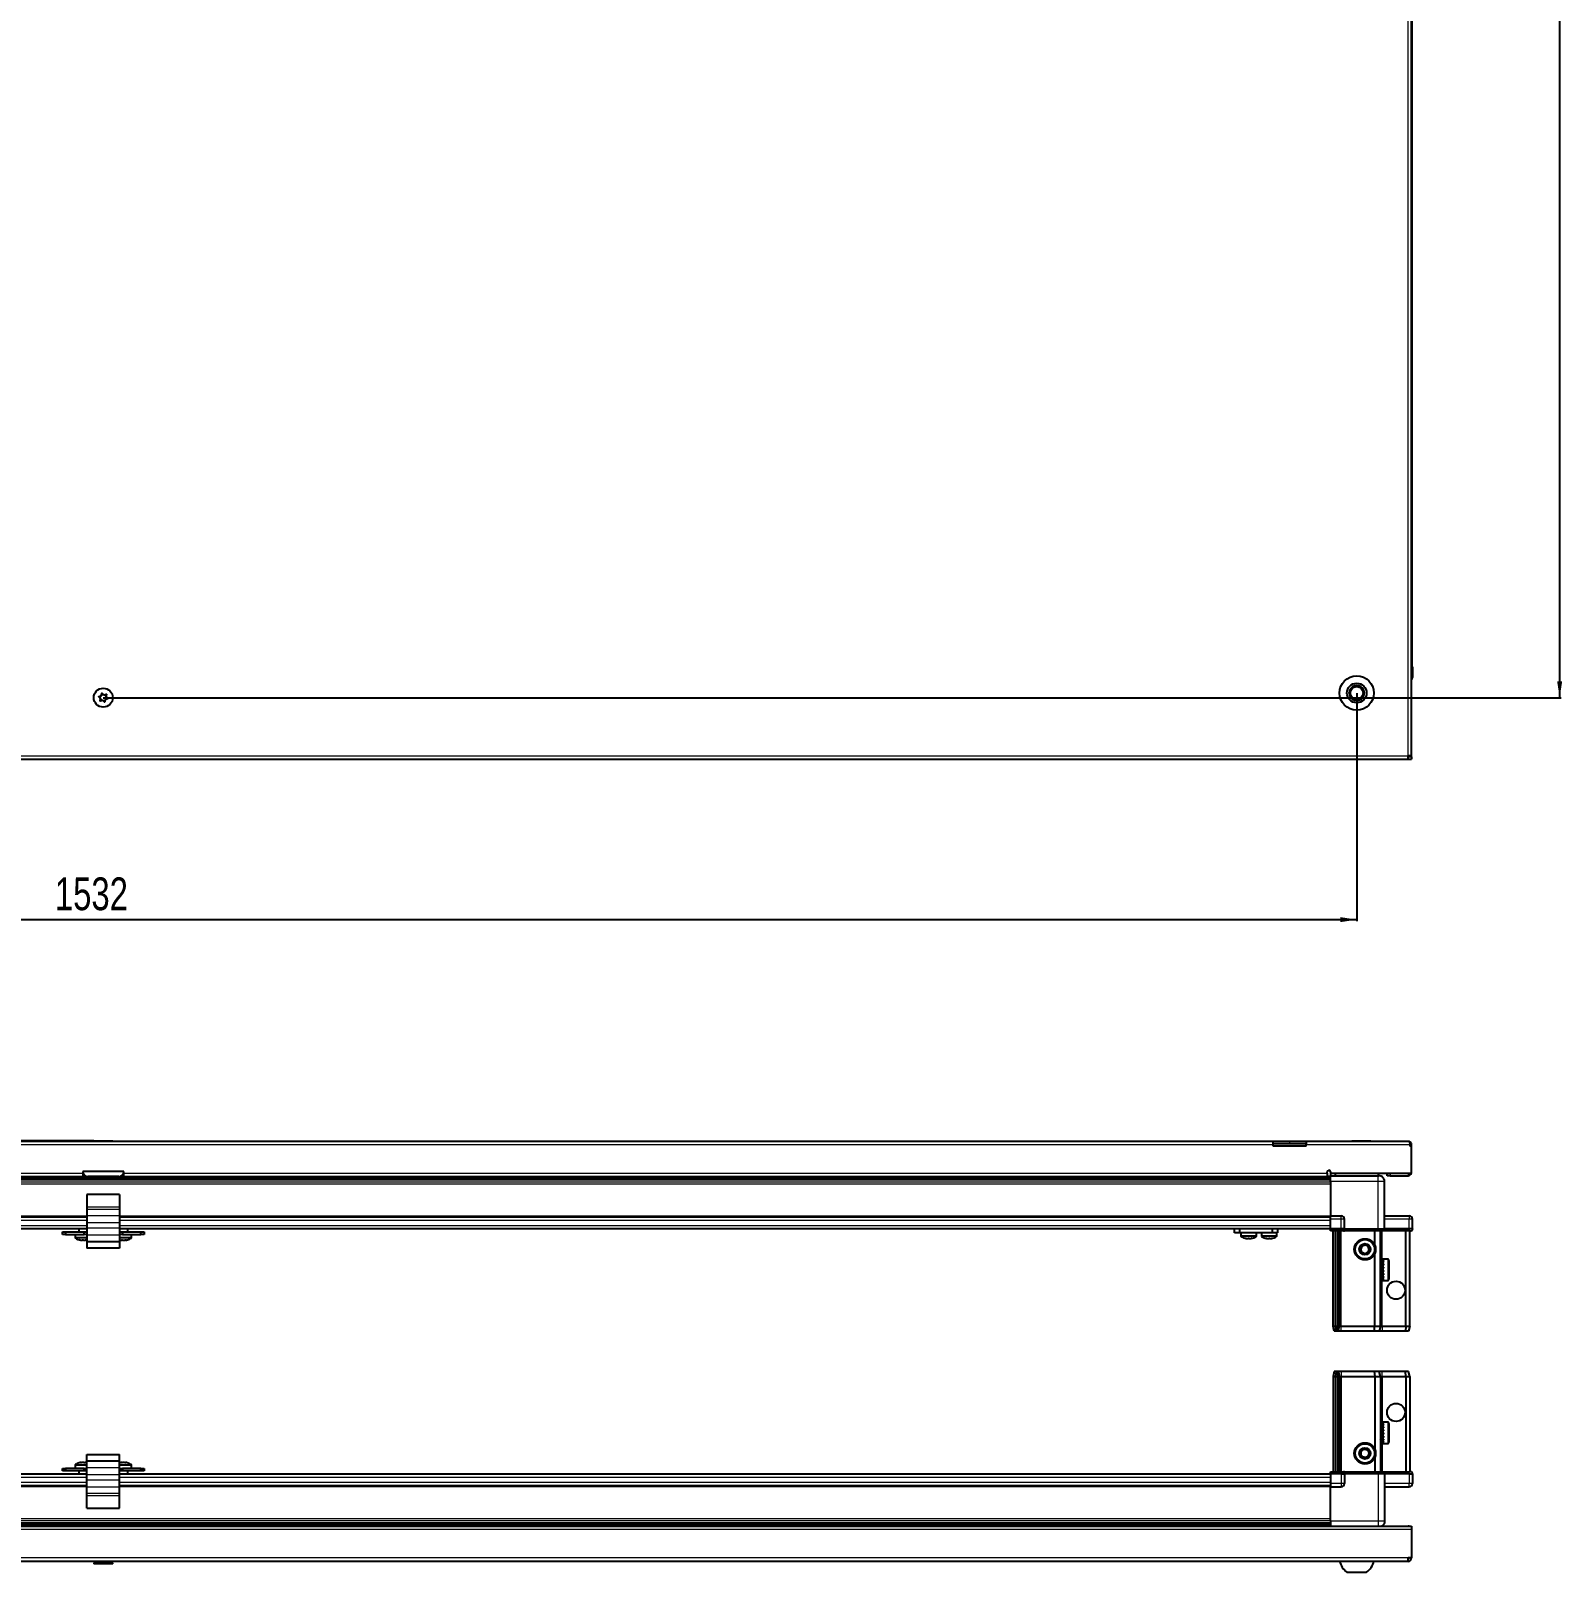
# Model space of a CAD drawing. Header units: millimetres. Extents: x 1132 to 5316, y 351 to 2297.
# Drawn here: x 2068 to 3004, y 351 to 1293 of the extents above; entities that cross this region are included whole.
import ezdxf

# ---------------------------------------------------------------- set-up
doc = ezdxf.new("R2010")
doc.units = ezdxf.units.MM
doc.layers.add('FORMAT', color=7, linetype='Continuous')
doc.styles.add('SLDTEXTSTYLE0', font='TXT', dxfattribs={"width": 0.75})
doc.dimstyles.new('SLDDIMSTYLE0', dxfattribs={"dimtxt": 20, "dimasz": 10, "dimexe": 0, "dimexo": 0.0625, "dimgap": 5, "dimtad": 2, "dimdec": 1, "dimrnd": 1e-09, "dimzin": 12, "dimdsep": 46, "dimtxsty": 'SLDTEXTSTYLE0', "dimsah": 1, "dimcen": 0.09, "dimadec": 0, "dimazin": 3, "dimtfac": 1, "dimtofl": 0, "dimtmove": 0, "dimatfit": 3, "dimfxl": 0, "dimfrac": 2, "dimtolj": 1, "dimtzin": 12, "dimarcsym": 0})

# ---------------------------------------------------------------- blocks, each defined once
blk = doc.blocks.new('_D_2')
at = {"layer": 'FORMAT'}
for p, q in [((1346.49, 888.09), (1346.49, 748.6)), ((2878.49, 888.09), (2878.49, 748.6)), ((1346.49, 749.6), (2878.49, 749.6))]:
    blk.add_line(p, q, dxfattribs=at)
for points in [[(1346.49, 749.6), (1356.49, 748.07), (1356.49, 751.14)], [(2878.49, 749.6), (2868.49, 751.14), (2868.49, 748.07)]]:
    blk.add_solid(points, dxfattribs=at)
at = {"layer": 'FORMAT', "insert": (2082.93, 775.39), "char_height": 20, "attachment_point": 1, "style": 'SLDTEXTSTYLE0'}
blk.add_mtext('1532', dxfattribs=at)
blk = doc.blocks.new('_D_4')
at = {"layer": 'FORMAT'}
for p, q in [((2112.5, 2009.1), (3003.49, 2009.1)), ((3002.49, 2009.1), (3002.49, 885.25)), ((2112.5, 885.25), (3003.49, 885.25))]:
    blk.add_line(p, q, dxfattribs=at)
for points in [[(3002.49, 2009.1), (3000.95, 1999.1), (3004.03, 1999.1)], [(3002.49, 885.25), (3004.03, 895.25), (3000.95, 895.25)]]:
    blk.add_solid(points, dxfattribs=at)
at = {"layer": 'FORMAT', "insert": (2976.71, 1406.54), "char_height": 20, "attachment_point": 1, "rotation": 90, "style": 'SLDTEXTSTYLE0'}
blk.add_mtext('1123,9', dxfattribs=at)
blk = doc.blocks.new('_D_11')
at = {"layer": 'FORMAT'}
for p, q in [((2106.69, 614.44), (1245.49, 614.44)), ((1246.49, 614.44), (1246.49, 357.44)), ((1315.08, 357.44), (1245.49, 357.44))]:
    blk.add_line(p, q, dxfattribs=at)
for points in [[(1246.49, 614.44), (1244.95, 604.44), (1248.03, 604.44)], [(1246.49, 357.44), (1248.03, 367.44), (1244.95, 367.44)]]:
    blk.add_solid(points, dxfattribs=at)
at = {"layer": 'FORMAT', "insert": (1220.71, 463.77), "char_height": 20, "attachment_point": 1, "rotation": 90, "style": 'SLDTEXTSTYLE0'}
blk.add_mtext('257', dxfattribs=at)

msp = doc.modelspace()

# ---------------------------------------------------------------- linework, layer by layer
at = {"color": 8, "linetype": 'Continuous', "lineweight": 18}
for p, q in [((2909.89, 849.7), (2909.89, 2044.5)), ((2911.99, 897.6), (2912.49, 897.6)), ((1315.09, 849.7), (2909.89, 849.7)), ((2837.49, 614.14), (2837.49, 612.64)), ((2827.49, 612.04), (1397.49, 612.04)), ((2910.99, 612.04), (2847.49, 612.04)), ((1364.49, 594.74), (2099.99, 594.74)), ((2124.99, 594.74), (2860.49, 594.74)), ((2898.99, 594.64), (2898.99, 593.14)), ((2909.89, 594.64), (2909.89, 593.14)), ((2862.49, 591.9), (1362.49, 591.9)), ((1362.49, 589.45), (2862.49, 589.45)), ((2862.49, 588.04), (1362.49, 588.04)), ((2099.99, 593.14), (2101.33, 593.14)), ((2123.65, 593.14), (2124.99, 593.14)), ((2860.49, 593.14), (2862.49, 593.14)), ((2891.49, 589.64), (2862.49, 589.64)), ((2891.49, 560.64), (2891.49, 589.64)), ((1362.49, 568.64), (2102.49, 568.64)), ((1362.49, 565.99), (2102.49, 565.99)), ((2122.49, 573.86), (2102.49, 573.86)), ((2122.49, 572.42), (2102.49, 572.42)), ((2122.49, 568.65), (2102.49, 568.65)), ((2122.49, 568.64), (2862.49, 568.64)), ((2122.49, 565.99), (2862.49, 565.99)), ((2868.99, 566.64), (2862.49, 566.64)), ((2868.99, 566.64), (2868.99, 568.64)), ((2868.99, 560.64), (2868.99, 566.64)), ((2870.99, 566.64), (2868.99, 566.64)), ((2910.49, 566.64), (2895.49, 566.64)), ((2910.49, 568.64), (2910.49, 566.64)), ((2910.49, 560.64), (2910.49, 566.64)), ((2912.49, 566.64), (2910.49, 566.64)), ((1362.49, 562.79), (2102.49, 562.79)), ((2122.49, 564.32), (2102.49, 564.32)), ((2122.49, 561.1), (2102.49, 561.1)), ((2122.49, 556.77), (2102.49, 556.77)), ((2122.49, 562.79), (2862.49, 562.79)), ((2809.9, 556.38), (2807.69, 556.38)), ((2810, 556.01), (2807.88, 556.01)), ((2817.19, 556.38), (2809.9, 556.38)), ((2816.99, 556.01), (2810, 556.01)), ((2817.04, 556.01), (2816.99, 556.01)), ((2817.24, 556.38), (2817.19, 556.38)), ((2827.69, 556.38), (2820.19, 556.38)), ((2827.58, 556.01), (2820.38, 556.01)), ((2829.49, 556.01), (2827.58, 556.01)), ((2829.69, 556.38), (2827.69, 556.38)), ((2862.49, 560.64), (2862.49, 560.3)), ((2868.99, 560.64), (2868.99, 560.3)), ((2868.99, 501.14), (2868.99, 559.44)), ((2871.19, 560.64), (2871.19, 559.44)), ((2891.49, 560.64), (2891.49, 559.44)), ((2893.99, 539.64), (2893.99, 559.44)), ((2895.69, 560.64), (2895.69, 559.44)), ((2910.49, 560.64), (2910.49, 559.44)), ((2102.49, 555.38), (2095.24, 555.38)), ((2102.49, 555.01), (2095.43, 555.01)), ((2129.74, 555.38), (2122.49, 555.38)), ((2129.54, 555.01), (2122.49, 555.01)), ((2897.39, 542.14), (2897.39, 540.44)), ((2897.39, 540.44), (2897.39, 529.14)), ((2893.99, 501.14), (2893.99, 531.64)), ((2868.99, 498.14), (2868.99, 501.14)), ((2893.99, 501.14), (2893.99, 498.14)), ((2868.99, 473.44), (2868.99, 470.44)), ((2893.99, 470.44), (2893.99, 473.44)), ((2868.99, 470.44), (2868.99, 412.14)), ((2893.99, 470.44), (2893.99, 439.94)), ((2897.39, 442.44), (2897.39, 429.44)), ((2893.99, 431.94), (2893.99, 412.14)), ((2095.24, 416.19), (2099.99, 416.19)), ((2095.43, 416.56), (2099.99, 416.56)), ((2099.99, 416.56), (2102.49, 416.56)), ((2099.99, 416.19), (2102.49, 416.19)), ((2102.49, 414.8), (2122.49, 414.8)), ((2122.49, 416.56), (2124.99, 416.56)), ((2122.49, 416.19), (2124.99, 416.19)), ((2124.99, 416.56), (2129.54, 416.56)), ((2124.99, 416.19), (2129.74, 416.19)), ((2102.49, 408.79), (1362.49, 408.79)), ((2102.49, 405.59), (1362.49, 405.59)), ((2102.49, 410.48), (2122.49, 410.48)), ((2102.49, 407.25), (2122.49, 407.25)), ((2862.49, 408.79), (2122.49, 408.79)), ((2862.49, 405.59), (2122.49, 405.59)), ((2868.99, 410.94), (2868.99, 411.27)), ((2868.99, 410.94), (2868.99, 404.94)), ((2871.19, 412.14), (2871.19, 410.94)), ((2891.49, 410.94), (2891.49, 412.14)), ((2891.49, 410.94), (2891.49, 381.94)), ((2895.69, 412.14), (2895.69, 410.94)), ((2910.49, 410.94), (2910.49, 412.14)), ((2910.49, 410.94), (2910.49, 404.94)), ((2102.49, 402.94), (1362.49, 402.94)), ((2102.49, 402.93), (2122.49, 402.93)), ((2102.49, 399.16), (2122.49, 399.16)), ((2102.49, 397.71), (2122.49, 397.71)), ((2862.49, 402.94), (2122.49, 402.94)), ((2868.99, 404.94), (2862.49, 404.94)), ((2870.99, 404.94), (2868.99, 404.94)), ((2868.99, 404.94), (2868.99, 402.94)), ((2910.49, 404.94), (2895.49, 404.94)), ((2912.49, 404.94), (2910.49, 404.94)), ((2910.49, 402.94), (2910.49, 404.94)), ((2911.99, 376.84), (1312.99, 376.84)), ((1362.49, 383.54), (2862.49, 383.54)), ((2862.49, 382.12), (1362.49, 382.12)), ((1362.49, 379.67), (2862.49, 379.67)), ((2891.49, 381.94), (2862.49, 381.94)), ((2909.89, 378.94), (2909.89, 379.04)), ((2909.89, 359.54), (1315.09, 359.54))]:
    msp.add_line(p, q, dxfattribs=at)
at = {"color": 7, "linetype": 'Continuous', "lineweight": 25}
for p, q in [((2911.99, 849.7), (2911.99, 2044.5)), ((2912.34, 904.1), (2912.34, 1990.1)), ((2911.99, 904.1), (2912.49, 904.1)), ((2912.49, 904.1), (2912.49, 904.1)), ((2912.49, 897.6), (2912.49, 904.1)), ((2912.49, 904.1), (2912.49, 897.6)), ((2911.99, 849.7), (2909.89, 849.7)), ((2909.89, 847.6), (2909.89, 849.7)), ((2911.99, 849.1), (2909.89, 849.1)), ((2911.99, 849.1), (2911.99, 849.7)), ((2911.99, 849.1), (2911.99, 847.6)), ((1315.09, 847.6), (2909.89, 847.6)), ((2909.89, 847.6), (2911.99, 847.6)), ((1397.49, 614.14), (2827.49, 614.14)), ((2106.7, 614.44), (2106.7, 614.14)), ((2106.7, 614.44), (2118.27, 614.44)), ((2118.27, 614.14), (2118.27, 614.44)), ((2827.49, 612.04), (2827.49, 614.14)), ((2827.49, 614.14), (2837.49, 614.14)), ((2837.49, 612.64), (2827.49, 612.64)), ((2837.49, 614.14), (2847.49, 614.14)), ((2847.49, 612.64), (2837.49, 612.64)), ((2847.49, 614.14), (2847.49, 612.04)), ((2847.49, 614.14), (2910.39, 614.14)), ((2875.55, 614.44), (2875.55, 614.14)), ((2875.55, 614.44), (2886.03, 614.44)), ((2886.03, 614.44), (2887.12, 614.44)), ((2887.12, 614.14), (2887.12, 614.44)), ((2827.49, 611.14), (2827.49, 612.04)), ((2847.49, 611.14), (2827.49, 611.14)), ((2847.49, 611.14), (2847.49, 612.04)), ((2910.99, 612.04), (2910.99, 611.14)), ((2910.99, 612.04), (2911.99, 612.04)), ((2911.99, 611.14), (2910.99, 611.14)), ((2911.99, 611.14), (2911.99, 612.04)), ((2911.99, 594.64), (2911.99, 611.14)), ((2124.99, 595.64), (2099.99, 595.64)), ((2099.99, 595.64), (2099.99, 594.74)), ((2099.99, 594.74), (2099.99, 592.64)), ((2124.99, 594.74), (2124.99, 595.64)), ((2124.99, 592.64), (2124.99, 594.74)), ((2860.49, 594.74), (2860.49, 595.49)), ((2860.49, 594.74), (2860.49, 592.64)), ((2862.49, 595.49), (2862.49, 594.64)), ((2862.49, 594.64), (2911.99, 594.64)), ((2862.49, 594.64), (2862.49, 593.14)), ((2865.24, 594.64), (2865.24, 593.14)), ((2891.74, 593.14), (2891.74, 594.64)), ((2896.99, 593.14), (2896.99, 594.64)), ((2862.49, 590.7), (1362.49, 590.7)), ((2862.49, 590.66), (1362.49, 590.66)), ((1364.49, 592.64), (2099.99, 592.64)), ((1388.61, 592.49), (2836.37, 592.49)), ((2121.99, 592.64), (2102.99, 592.64)), ((2124.99, 592.64), (2860.49, 592.64)), ((2830.99, 592.64), (2830.99, 592.49)), ((2831.1, 592.64), (2831.1, 592.49)), ((2831.28, 592.64), (2831.28, 592.49)), ((2831.79, 592.64), (2831.79, 592.49)), ((2832.18, 592.64), (2832.18, 592.49)), ((2833.04, 592.64), (2833.04, 592.49)), ((2833.6, 592.64), (2833.6, 592.49)), ((2834.72, 592.64), (2834.72, 592.49)), ((2835.4, 592.64), (2835.4, 592.49)), ((2836.28, 592.49), (2836.67, 592.49)), ((2836.67, 592.64), (2836.67, 592.49)), ((2836.67, 592.49), (2837.41, 592.49)), ((2836.67, 592.49), (2836.67, 592.49)), ((2836.93, 592.64), (2836.93, 592.49)), ((2837.41, 592.64), (2837.41, 592.49)), ((2837.41, 592.49), (2838.7, 592.49)), ((2838.61, 592.49), (2862.49, 592.49)), ((2838.7, 592.64), (2838.7, 592.49)), ((2838.79, 592.64), (2838.79, 592.49)), ((2839.42, 592.64), (2839.42, 592.49)), ((2840.62, 592.64), (2840.62, 592.49)), ((2841.24, 592.64), (2841.24, 592.49)), ((2842.22, 592.64), (2842.22, 592.49)), ((2842.7, 592.64), (2842.7, 592.49)), ((2843.37, 592.64), (2843.37, 592.49)), ((2843.64, 592.64), (2843.64, 592.49)), ((2843.94, 592.64), (2843.94, 592.49)), ((2843.99, 592.49), (2843.99, 592.64)), ((2843.99, 592.64), (2843.99, 592.49)), ((2862.49, 593.14), (2891.49, 593.14)), ((2862.49, 589.64), (2862.49, 568.64)), ((2895.49, 560.64), (2895.49, 589.64)), ((2898.99, 593.14), (2896.99, 593.14)), ((2898.99, 593.14), (2909.89, 593.14)), ((2122.49, 581.59), (2102.49, 581.59)), ((2102.49, 581.59), (2102.49, 573.86)), ((2122.49, 581.59), (2122.49, 573.86)), ((1362.49, 567.99), (2102.49, 567.99)), ((2102.49, 573.86), (2102.49, 572.42)), ((2102.49, 572.42), (2102.49, 568.65)), ((2102.49, 568.65), (2102.49, 564.32)), ((2122.49, 573.86), (2122.49, 572.42)), ((2122.49, 572.42), (2122.49, 568.65)), ((2122.49, 568.65), (2122.49, 564.32)), ((2122.49, 567.99), (2862.49, 567.99)), ((2862.49, 568.64), (2868.99, 568.64)), ((2862.49, 566.64), (2862.49, 568.64)), ((2862.49, 560.64), (2862.49, 566.64)), ((2870.99, 560.64), (2870.99, 566.64)), ((2895.49, 568.64), (2910.49, 568.64)), ((2912.49, 560.64), (2912.49, 566.64)), ((1362.49, 560.79), (2102.49, 560.79)), ((2087.49, 557.29), (2087.49, 558.79)), ((2087.49, 558.79), (2089.49, 558.79)), ((2089.49, 557.29), (2087.49, 557.29)), ((2089.49, 558.79), (2089.49, 557.29)), ((2089.49, 558.79), (2100.74, 558.79)), ((2089.49, 557.29), (2100.74, 557.29)), ((2095.24, 557.29), (2095.24, 555.38)), ((2097.49, 560.79), (2097.49, 558.79)), ((2100.74, 557.29), (2100.74, 558.79)), ((2100.74, 558.79), (2102.49, 558.79)), ((2102.49, 557.29), (2100.74, 557.29)), ((2102.49, 564.32), (2102.49, 561.1)), ((2102.49, 561.1), (2102.49, 556.77)), ((2102.49, 556.77), (2102.49, 552.79)), ((2122.49, 564.32), (2122.49, 561.1)), ((2122.49, 561.1), (2122.49, 556.77)), ((2122.49, 560.79), (2862.49, 560.79)), ((2122.49, 558.79), (2124.24, 558.79)), ((2124.24, 557.29), (2122.49, 557.29)), ((2122.49, 556.77), (2122.49, 552.79)), ((2124.24, 558.79), (2124.24, 557.29)), ((2124.24, 558.79), (2135.49, 558.79)), ((2124.24, 557.29), (2135.49, 557.29)), ((2127.49, 558.79), (2127.49, 560.79)), ((2129.74, 555.38), (2129.74, 557.29)), ((2135.49, 557.29), (2135.49, 558.79)), ((2135.49, 558.79), (2137.49, 558.79)), ((2137.49, 557.29), (2135.49, 557.29)), ((2137.49, 558.79), (2137.49, 557.29)), ((2803.84, 558.29), (2803.84, 560.79)), ((2806.84, 558.29), (2803.84, 558.29)), ((2806.84, 560.79), (2806.84, 558.29)), ((2827.04, 558.29), (2806.84, 558.29)), ((2807.69, 558.29), (2807.69, 556.38)), ((2817.19, 556.38), (2817.19, 558.29)), ((2817.24, 556.38), (2817.24, 558.29)), ((2820.19, 558.29), (2820.19, 556.38)), ((2827.04, 558.29), (2827.04, 560.79)), ((2830.04, 558.29), (2827.04, 558.29)), ((2829.69, 556.38), (2829.69, 558.29)), ((2830.04, 560.79), (2830.04, 558.29)), ((2862.49, 560.64), (2868.99, 560.64)), ((2862.49, 560.64), (2862.49, 560.3)), ((2862.49, 560.64), (2862.49, 560.64)), ((2868.99, 560.64), (2862.49, 560.64)), ((2862.49, 559.44), (2862.49, 560.3)), ((2862.49, 560.3), (2862.49, 560.3)), ((2862.49, 560.3), (2868.99, 560.3)), ((2870.31, 559.44), (2862.49, 559.44)), ((2863.99, 501.14), (2863.99, 559.44)), ((2865.49, 501.14), (2865.49, 559.44)), ((2866.99, 501.14), (2866.99, 559.44)), ((2867.99, 501.14), (2867.99, 559.44)), ((2870.99, 560.64), (2868.99, 560.64)), ((2870.31, 559.44), (2870.99, 559.44)), ((2870.99, 560.64), (2870.99, 559.44)), ((2870.99, 560.64), (2871.19, 560.64)), ((2871.19, 559.44), (2870.99, 559.44)), ((2871.19, 560.64), (2891.49, 560.64)), ((2891.49, 559.44), (2871.19, 559.44)), ((2889.49, 550.64), (2889.49, 559.44)), ((2891.49, 560.64), (2895.49, 560.64)), ((2895.49, 559.44), (2891.49, 559.44)), ((2892.99, 501.14), (2892.99, 559.44)), ((2895.49, 560.64), (2895.49, 559.44)), ((2895.49, 560.64), (2895.69, 560.64)), ((2895.69, 559.44), (2895.49, 559.44)), ((2895.69, 560.64), (2910.49, 560.64)), ((2910.49, 560.64), (2895.69, 560.64)), ((2910.49, 559.44), (2895.69, 559.44)), ((2908.49, 501.14), (2908.49, 559.44)), ((2912.49, 560.64), (2910.49, 560.64)), ((2910.49, 559.44), (2911.99, 559.44)), ((2910.99, 501.14), (2910.99, 559.44)), ((2911.99, 559.44), (2912.49, 560.3)), ((2912.49, 560.64), (2912.49, 560.3)), ((2122.49, 552.79), (2102.49, 552.79)), ((2102.49, 552.79), (2102.49, 548.79)), ((2122.49, 548.79), (2102.49, 548.79)), ((2122.49, 553.99), (2122.74, 553.91)), ((2122.49, 552.79), (2122.49, 548.79)), ((2889.49, 501.14), (2889.49, 545.64)), ((2893.02, 539.64), (2892.99, 539.64)), ((2893.5, 538.95), (2893.02, 539.64)), ((2893.02, 539.64), (2893.02, 538.6)), ((2893.02, 538.6), (2893.02, 531.64)), ((2893.99, 539.64), (2893.5, 538.95)), ((2893.5, 538.95), (2893.5, 538.08)), ((2893.5, 538.08), (2893.5, 532.33)), ((2893.99, 539.64), (2893.99, 538.6)), ((2893.99, 538.6), (2893.99, 531.64)), ((2894.49, 540.04), (2894.39, 540.04)), ((2894.39, 540.04), (2894.39, 531.24)), ((2897.39, 542.14), (2894.49, 542.14)), ((2894.49, 542.14), (2894.49, 542.13)), ((2894.99, 542.13), (2894.49, 542.13)), ((2894.49, 542.13), (2894.49, 542.05)), ((2894.49, 542.05), (2894.49, 541.7)), ((2894.99, 542.05), (2894.49, 542.05)), ((2894.99, 541.7), (2894.49, 541.7)), ((2894.49, 541.7), (2894.49, 541.4)), ((2894.49, 541.4), (2894.49, 540.68)), ((2894.99, 541.4), (2894.49, 541.4)), ((2894.99, 540.68), (2894.49, 540.68)), ((2894.49, 540.68), (2894.49, 540.19)), ((2894.49, 540.19), (2894.49, 539.17)), ((2894.99, 540.19), (2894.49, 540.19)), ((2894.99, 539.17), (2894.49, 539.17)), ((2894.49, 539.17), (2894.49, 538.53)), ((2894.49, 538.53), (2894.49, 537.31)), ((2894.99, 538.53), (2894.49, 538.53)), ((2894.99, 537.31), (2894.49, 537.31)), ((2894.49, 537.31), (2894.49, 536.77)), ((2894.99, 542.05), (2894.99, 542.13)), ((2894.99, 541.4), (2894.99, 541.7)), ((2894.99, 540.19), (2894.99, 540.68)), ((2894.99, 538.53), (2894.99, 539.17)), ((2894.99, 536.59), (2894.99, 537.31)), ((2898.19, 541.34), (2898.19, 539.85)), ((2898.19, 539.85), (2898.19, 529.94)), ((2892.99, 531.64), (2893.02, 531.64)), ((2893.02, 531.64), (2893.5, 532.33)), ((2893.5, 532.33), (2893.99, 531.64)), ((2894.39, 531.24), (2894.49, 531.24)), ((2894.99, 536.77), (2894.49, 536.77)), ((2894.49, 536.59), (2894.49, 535.29)), ((2894.99, 536.59), (2894.49, 536.59)), ((2894.99, 535.29), (2894.49, 535.29)), ((2894.99, 534.91), (2894.49, 534.91)), ((2894.49, 534.91), (2894.49, 534.56)), ((2894.99, 534.56), (2894.49, 534.56)), ((2894.49, 534.56), (2894.49, 533.3)), ((2894.99, 533.3), (2894.49, 533.3)), ((2894.49, 533.3), (2894.49, 532.63)), ((2894.49, 532.63), (2894.49, 531.54)), ((2894.99, 532.63), (2894.49, 532.63)), ((2894.99, 531.54), (2894.49, 531.54)), ((2894.49, 531.54), (2894.49, 531)), ((2894.49, 531), (2894.49, 530.18)), ((2894.99, 531), (2894.49, 531)), ((2894.99, 530.18), (2894.49, 530.18)), ((2894.49, 530.18), (2894.49, 529.82)), ((2894.49, 529.82), (2894.49, 529.36)), ((2894.99, 529.82), (2894.49, 529.82)), ((2894.99, 529.36), (2894.49, 529.36)), ((2894.49, 529.36), (2894.49, 529.21)), ((2894.49, 529.21), (2894.49, 529.14)), ((2894.99, 529.21), (2894.49, 529.21)), ((2894.49, 529.14), (2897.39, 529.14)), ((2894.99, 534.56), (2894.99, 535.29)), ((2894.99, 532.63), (2894.99, 533.3)), ((2894.99, 531), (2894.99, 531.54)), ((2894.99, 529.82), (2894.99, 530.18)), ((2894.99, 529.21), (2894.99, 529.36)), ((2863.99, 501.14), (2865.49, 501.14)), ((2864.79, 498.14), (2863.99, 501.14)), ((2865.49, 501.14), (2866.99, 501.14)), ((2865.94, 498.14), (2865.49, 501.14)), ((2866.44, 498.14), (2866.99, 501.14)), ((2866.99, 501.14), (2867.99, 501.14)), ((2867.18, 498.14), (2867.99, 501.14)), ((2867.99, 501.14), (2868.99, 501.14)), ((2868.99, 501.14), (2889.49, 501.14)), ((2889.16, 498.14), (2889.49, 501.14)), ((2889.49, 501.14), (2892.99, 501.14)), ((2892.99, 501.14), (2892.18, 498.14)), ((2892.99, 501.14), (2893.99, 501.14)), ((2893.99, 501.14), (2908.49, 501.14)), ((2908.49, 501.14), (2908.33, 498.14)), ((2908.49, 501.14), (2910.99, 501.14)), ((2910.99, 501.14), (2910.18, 498.14)), ((2865.94, 498.14), (2864.79, 498.14)), ((2866.44, 498.14), (2865.94, 498.14)), ((2867.18, 498.14), (2866.44, 498.14)), ((2868.99, 498.14), (2867.18, 498.14)), ((2889.16, 498.14), (2868.99, 498.14)), ((2892.18, 498.14), (2889.16, 498.14)), ((2893.99, 498.14), (2892.18, 498.14)), ((2908.33, 498.14), (2893.99, 498.14)), ((2910.18, 498.14), (2908.33, 498.14)), ((2864.79, 473.44), (2863.99, 470.44)), ((2865.94, 473.44), (2864.79, 473.44)), ((2865.94, 473.44), (2865.49, 470.44)), ((2866.44, 473.44), (2865.94, 473.44)), ((2866.44, 473.44), (2866.99, 470.44)), ((2867.18, 473.44), (2866.44, 473.44)), ((2867.18, 473.44), (2867.99, 470.44)), ((2868.99, 473.44), (2867.18, 473.44)), ((2889.16, 473.44), (2868.99, 473.44)), ((2889.16, 473.44), (2889.49, 470.44)), ((2892.18, 473.44), (2889.16, 473.44)), ((2892.99, 470.44), (2892.18, 473.44)), ((2893.99, 473.44), (2892.18, 473.44)), ((2908.33, 473.44), (2893.99, 473.44)), ((2908.49, 470.44), (2908.33, 473.44)), ((2910.18, 473.44), (2908.33, 473.44)), ((2910.99, 470.44), (2910.18, 473.44)), ((2863.99, 470.44), (2865.49, 470.44)), ((2863.99, 470.44), (2863.99, 412.14)), ((2865.49, 470.44), (2866.99, 470.44)), ((2865.49, 470.44), (2865.49, 412.14)), ((2866.99, 470.44), (2866.99, 412.14)), ((2866.99, 470.44), (2867.99, 470.44)), ((2867.99, 470.44), (2867.99, 412.14)), ((2867.99, 470.44), (2868.99, 470.44)), ((2868.99, 470.44), (2889.49, 470.44)), ((2889.49, 470.44), (2889.49, 425.94)), ((2889.49, 470.44), (2892.99, 470.44)), ((2892.99, 470.44), (2892.99, 412.14)), ((2892.99, 470.44), (2893.99, 470.44)), ((2893.99, 470.44), (2908.49, 470.44)), ((2908.49, 470.44), (2908.49, 412.14)), ((2908.49, 470.44), (2910.99, 470.44)), ((2910.99, 470.44), (2910.99, 412.14)), ((2893.02, 439.94), (2892.99, 439.94)), ((2893.5, 439.25), (2893.02, 439.94)), ((2893.02, 439.94), (2893.02, 431.94)), ((2893.99, 439.94), (2893.5, 439.25)), ((2893.5, 439.25), (2893.5, 432.63)), ((2893.99, 439.94), (2893.99, 431.94)), ((2894.49, 440.34), (2894.39, 440.34)), ((2894.39, 440.34), (2894.39, 431.54)), ((2897.39, 442.44), (2894.49, 442.44)), ((2894.99, 442.44), (2894.49, 442.44)), ((2894.49, 442.44), (2894.49, 442.39)), ((2894.49, 442.39), (2894.49, 442.1)), ((2894.99, 442.39), (2894.49, 442.39)), ((2894.99, 442.1), (2894.49, 442.1)), ((2894.49, 442.1), (2894.49, 441.83)), ((2894.99, 441.83), (2894.49, 441.83)), ((2894.49, 441.83), (2894.49, 441.17)), ((2894.99, 441.17), (2894.49, 441.17)), ((2894.49, 441.17), (2894.49, 440.7)), ((2894.49, 440.7), (2894.49, 439.72)), ((2894.99, 440.7), (2894.49, 440.7)), ((2894.99, 439.72), (2894.49, 439.72)), ((2894.49, 439.72), (2894.49, 439.09)), ((2894.49, 439.09), (2894.49, 437.9)), ((2894.99, 439.09), (2894.49, 439.09)), ((2894.99, 437.9), (2894.49, 437.9)), ((2894.49, 437.9), (2894.49, 437.27)), ((2894.99, 437.27), (2894.49, 437.27)), ((2894.49, 437.18), (2894.49, 435.89)), ((2894.99, 437.18), (2894.49, 437.18)), ((2894.99, 435.89), (2894.49, 435.89)), ((2894.99, 435.41), (2894.49, 435.41)), ((2894.49, 435.41), (2894.49, 435.15)), ((2894.49, 435.15), (2894.49, 433.88)), ((2894.99, 435.15), (2894.49, 435.15)), ((2894.99, 433.88), (2894.49, 433.88)), ((2894.49, 433.88), (2894.49, 433.2)), ((2894.99, 442.39), (2894.99, 442.44)), ((2894.99, 441.83), (2894.99, 442.1)), ((2894.99, 440.7), (2894.99, 441.17)), ((2894.99, 439.09), (2894.99, 439.72)), ((2894.99, 437.18), (2894.99, 437.9)), ((2894.99, 435.15), (2894.99, 435.89)), ((2894.99, 433.2), (2894.99, 433.88)), ((2898.19, 441.64), (2898.19, 430.24)), ((2892.99, 431.94), (2893.02, 431.94)), ((2893.02, 431.94), (2893.5, 432.63)), ((2893.5, 432.63), (2893.99, 431.94)), ((2894.39, 431.54), (2894.49, 431.54)), ((2894.49, 433.2), (2894.49, 432.08)), ((2894.99, 433.2), (2894.49, 433.2)), ((2894.99, 432.08), (2894.49, 432.08)), ((2894.49, 432.08), (2894.49, 431.51)), ((2894.49, 431.51), (2894.49, 430.65)), ((2894.99, 431.51), (2894.49, 431.51)), ((2894.99, 430.65), (2894.49, 430.65)), ((2894.49, 430.65), (2894.49, 430.26)), ((2894.49, 430.26), (2894.49, 429.74)), ((2894.99, 430.26), (2894.49, 430.26)), ((2894.99, 429.74), (2894.49, 429.74)), ((2894.49, 429.74), (2894.49, 429.56)), ((2894.49, 429.56), (2894.49, 429.44)), ((2894.99, 429.56), (2894.49, 429.56)), ((2894.49, 429.44), (2897.39, 429.44)), ((2894.99, 431.51), (2894.99, 432.08)), ((2894.99, 430.26), (2894.99, 430.65)), ((2894.99, 429.56), (2894.99, 429.74)), ((2095.24, 416.19), (2095.24, 414.29)), ((2101.16, 417.77), (2101.16, 417.77)), ((2102.49, 422.79), (2122.49, 422.79)), ((2102.49, 418.79), (2102.49, 422.79)), ((2102.49, 418.79), (2122.49, 418.79)), ((2102.49, 414.8), (2102.49, 418.79)), ((2102.49, 410.48), (2102.49, 414.8)), ((2122.49, 418.79), (2122.49, 422.79)), ((2122.49, 414.8), (2122.49, 418.79)), ((2122.49, 410.48), (2122.49, 414.8)), ((2126.16, 417.77), (2126.16, 417.77)), ((2129.74, 414.29), (2129.74, 416.19)), ((2889.49, 420.94), (2889.49, 412.14)), ((2102.49, 410.79), (1362.49, 410.79)), ((2087.49, 412.79), (2087.49, 414.29)), ((2087.49, 414.29), (2089.49, 414.29)), ((2089.49, 412.79), (2087.49, 412.79)), ((2089.49, 414.29), (2089.49, 412.79)), ((2100.74, 414.29), (2089.49, 414.29)), ((2100.74, 412.79), (2089.49, 412.79)), ((2097.49, 412.79), (2097.49, 410.79)), ((2100.74, 412.79), (2100.74, 414.29)), ((2100.74, 414.29), (2102.49, 414.29)), ((2102.49, 412.79), (2100.74, 412.79)), ((2102.49, 407.25), (2102.49, 410.48)), ((2102.49, 402.93), (2102.49, 407.25)), ((2122.49, 414.29), (2124.24, 414.29)), ((2124.24, 412.79), (2122.49, 412.79)), ((2862.49, 410.79), (2122.49, 410.79)), ((2122.49, 407.25), (2122.49, 410.48)), ((2122.49, 402.93), (2122.49, 407.25)), ((2124.24, 414.29), (2124.24, 412.79)), ((2135.49, 414.29), (2124.24, 414.29)), ((2135.49, 412.79), (2124.24, 412.79)), ((2127.49, 410.79), (2127.49, 412.79)), ((2135.49, 412.79), (2135.49, 414.29)), ((2135.49, 414.29), (2137.49, 414.29)), ((2137.49, 412.79), (2135.49, 412.79)), ((2137.49, 414.29), (2137.49, 412.79)), ((2862.49, 412.14), (2870.31, 412.14)), ((2862.49, 411.27), (2862.49, 412.14)), ((2862.49, 410.94), (2862.49, 411.27)), ((2868.99, 411.27), (2862.49, 411.27)), ((2868.99, 410.94), (2862.49, 410.94)), ((2862.49, 410.94), (2862.49, 404.94)), ((2868.99, 410.94), (2870.99, 410.94)), ((2870.99, 410.94), (2868.99, 410.94)), ((2870.99, 412.14), (2870.31, 412.14)), ((2870.99, 410.94), (2870.99, 412.14)), ((2870.99, 412.14), (2871.19, 412.14)), ((2871.19, 410.94), (2870.99, 410.94)), ((2870.99, 410.94), (2870.99, 404.94)), ((2871.19, 412.14), (2891.49, 412.14)), ((2891.49, 410.94), (2871.19, 410.94)), ((2891.49, 412.14), (2895.49, 412.14)), ((2895.49, 410.94), (2891.49, 410.94)), ((2895.49, 410.94), (2895.49, 412.14)), ((2895.49, 412.14), (2895.69, 412.14)), ((2895.69, 410.94), (2895.49, 410.94)), ((2895.49, 410.94), (2895.49, 381.94)), ((2895.69, 412.14), (2910.49, 412.14)), ((2910.49, 410.94), (2895.69, 410.94)), ((2911.99, 412.14), (2910.49, 412.14)), ((2910.49, 410.94), (2912.49, 410.94)), ((2912.49, 411.27), (2911.99, 412.14)), ((2912.49, 411.27), (2911.99, 412.14)), ((2912.49, 410.94), (2912.49, 411.27)), ((2912.49, 410.94), (2912.49, 411.27)), ((2912.49, 410.94), (2912.49, 410.94)), ((2912.49, 410.94), (2912.49, 404.94)), ((2102.49, 403.59), (1362.49, 403.59)), ((2102.49, 399.16), (2102.49, 402.93)), ((2102.49, 397.71), (2102.49, 399.16)), ((2102.49, 389.99), (2102.49, 397.71)), ((2862.49, 403.59), (2122.49, 403.59)), ((2122.49, 399.16), (2122.49, 402.93)), ((2122.49, 397.71), (2122.49, 399.16)), ((2122.49, 389.99), (2122.49, 397.71)), ((2862.49, 404.94), (2862.49, 402.94)), ((2862.49, 402.94), (2868.99, 402.94)), ((2862.49, 381.94), (2862.49, 402.94)), ((2895.49, 402.94), (2910.49, 402.94)), ((2102.49, 389.99), (2122.49, 389.99)), ((1312.99, 378.94), (2911.99, 378.94)), ((1362.49, 380.91), (2862.49, 380.91)), ((1362.49, 380.88), (2862.49, 380.88)), ((2836.37, 379.09), (1388.61, 379.09)), ((2830.99, 378.94), (2830.99, 379.09)), ((2831.16, 378.94), (2831.16, 379.09)), ((2831.37, 378.94), (2831.37, 379.09)), ((2831.93, 378.94), (2831.93, 379.09)), ((2832.35, 378.94), (2832.35, 379.09)), ((2833.25, 378.94), (2833.25, 379.09)), ((2833.83, 378.94), (2833.83, 379.09)), ((2834.98, 378.94), (2834.98, 379.09)), ((2835.67, 378.94), (2835.67, 379.09)), ((2836.95, 379.09), (2836.37, 379.09)), ((2836.95, 378.94), (2836.95, 379.09)), ((2836.96, 379.09), (2836.95, 379.09)), ((2837.69, 379.09), (2836.96, 379.09)), ((2837.13, 378.94), (2837.13, 379.09)), ((2837.63, 378.94), (2837.63, 379.09)), ((2837.69, 378.94), (2837.69, 379.09)), ((2838.61, 379.09), (2837.69, 379.09)), ((2837.69, 379.09), (2837.69, 379.09)), ((2862.49, 379.09), (2838.61, 379.09)), ((2838.98, 378.94), (2838.98, 379.09)), ((2839.69, 378.94), (2839.69, 379.09)), ((2840.86, 378.94), (2840.86, 379.09)), ((2841.47, 378.94), (2841.47, 379.09)), ((2842.41, 378.94), (2842.41, 379.09)), ((2842.86, 378.94), (2842.86, 379.09)), ((2843.48, 378.94), (2843.48, 379.09)), ((2843.73, 378.94), (2843.73, 379.09)), ((2843.97, 378.94), (2843.97, 379.09)), ((2843.99, 378.94), (2843.99, 379.09)), ((2896.99, 379.04), (2909.89, 379.04)), ((2896.99, 379.04), (2896.99, 378.94)), ((2911.99, 378.94), (2911.99, 376.84)), ((2911.99, 376.84), (2911.99, 359.54)), ((2911.99, 359.54), (2909.89, 359.54)), ((2909.89, 357.44), (2909.89, 359.54)), ((2909.89, 357.44), (1315.09, 357.44)), ((2107.69, 357.44), (2106.7, 356.45)), ((2106.7, 356.45), (2106.7, 355.94)), ((2118.27, 356.45), (2106.7, 356.45)), ((2118.27, 355.94), (2106.7, 355.94)), ((2118.27, 356.45), (2117.29, 357.44)), ((2118.27, 355.94), (2118.27, 356.45)), ((2872.49, 350.84), (2884.49, 350.84))]:
    msp.add_line(p, q, dxfattribs=at)
at = {"color": 7, "linetype": 'Continuous', "lineweight": 25, "flags": 128}
for points in [[(2102.49, 417.59), (2102.48, 417.59), (2102.17, 417.69)], [(2122.84, 417.69), (2122.52, 417.6), (2122.49, 417.59)], [(2910.53, 378.94), (2910.3, 379), (2909.89, 379.04)]]:
    msp.add_lwpolyline(points, dxfattribs=at)
at = {"color": 7, "linetype": 'Continuous', "lineweight": 25}
for centre, radius in [((2878.49, 888.1), 10.5), ((2112.49, 885.25), 5.79), ((2112.49, 885.25), 1.85), ((2878.49, 888.1), 6), ((2878.49, 888.1), 3.9), ((2883.49, 548.14), 6.5), ((2883.49, 548.14), 3.46), ((2902.49, 523.14), 5.5), ((2902.49, 448.44), 5.5), ((2883.49, 423.44), 6.5), ((2883.49, 423.44), 3.46)]:
    msp.add_circle(centre, radius, dxfattribs=at)
at = {"color": 8, "linetype": 'Continuous', "lineweight": 18}
for centre in [(2883.49, 548.14), (2883.49, 423.44)]:
    msp.add_circle(centre, 5.7, dxfattribs=at)
at = {"color": 7, "linetype": 'Continuous', "lineweight": 25}
for centre, radius, start, end in [((2910.49, 897.6), 2, 318.59038, 0), ((2878.49, 888.1), 4.62, 120, 180), ((2878.49, 888.1), 4.62, 180, 240), ((2878.49, 888.1), 4.62, 60, 120), ((2878.49, 888.1), 4.62, 360, 60), ((2878.49, 888.1), 4.62, 300, 360), ((2878.49, 888.1), 4.62, 240, 300), ((2102.99, 595.64), 3, 180, 270), ((2121.99, 595.64), 3, 270, 360), ((2861.49, 595.49), 1, 0, 180), ((2909.89, 595.24), 2.1, 270, 343.39845), ((2868.99, 566.64), 2, 0, 90), ((2910.49, 566.64), 2, 0, 90), ((2808.14, 556.38), 0.45, 180, 235.28209), ((2812.44, 562.59), 8, 235.28209, 259.05401), ((2812.44, 562.59), 8, 280.84597, 304.71791), ((2812.49, 562.59), 8, 280.92113, 304.71791), ((2816.74, 556.38), 0.45, 304.71791, 0), ((2816.79, 556.38), 0.45, 304.71791, 0), ((2820.64, 556.38), 0.45, 180, 235.28209), ((2824.94, 562.59), 8, 235.28209, 258.92302), ((2824.94, 562.59), 8, 280.93918, 304.71791), ((2829.24, 556.38), 0.45, 304.71791, 0), ((2095.69, 555.38), 0.45, 180, 235.28209), ((2099.99, 561.59), 8, 235.28209, 259.10263), ((2099.99, 561.59), 8, 280.79755, 288.20996), ((2124.99, 561.59), 8, 286.33055, 304.71791), ((2129.29, 555.38), 0.45, 304.71791, 0), ((2883.49, 548.14), 2.5, 118.29497, 178.29497), ((2883.49, 548.14), 2.5, 178.29497, 238.29497), ((2883.49, 548.14), 2.5, 58.29497, 118.29497), ((2883.49, 548.14), 2.5, 298.29497, 358.29497), ((2883.49, 548.14), 2.5, 358.29497, 58.29497), ((2883.49, 548.14), 2.5, 238.29497, 298.29497), ((2893.99, 540.04), 0.4, 270, 360), ((2897.39, 541.34), 0.8, 360, 90), ((2893.99, 531.24), 0.4, 0, 90), ((2897.39, 529.94), 0.8, 270, 0), ((2893.99, 440.34), 0.4, 270, 360), ((2897.39, 441.64), 0.8, 360, 90), ((2883.49, 423.44), 2.5, 134.67671, 194.67671), ((2883.49, 423.44), 2.5, 74.67671, 134.67671), ((2883.49, 423.44), 2.5, 14.67671, 74.67671), ((2883.49, 423.44), 2.5, 314.67671, 14.67671), ((2893.99, 431.54), 0.4, 0, 90), ((2897.39, 430.24), 0.8, 270, 0), ((2095.69, 416.19), 0.45, 124.71791, 180), ((2099.99, 409.99), 8, 105.59831, 124.71791), ((2124.99, 409.99), 8, 55.28209, 74.20809), ((2129.29, 416.19), 0.45, 0, 55.28209), ((2883.49, 423.44), 2.5, 194.67671, 254.67671), ((2883.49, 423.44), 2.5, 254.67671, 314.67671), ((2868.99, 404.94), 2, 270, 0), ((2910.49, 404.94), 2, 270, 0), ((2909.89, 359.54), 2.1, 270, 0), ((2909.89, 359.54), 0.6, 270, 0), ((2879.51, 360.46), 11.91, 194.70035, 233.8734), ((2877.46, 360.46), 11.91, 306.1266, 345.29965)]:
    msp.add_arc(centre, radius, start, end, dxfattribs=at)
for centre, start_param, end_param in [((2868.99, 556.84), 5.560451, 6.283185), ((2868.99, 414.74), 3.141593, 3.864327)]:
    msp.add_ellipse(centre, major_axis=(0, 3.46), ratio=0.57735, start_param=start_param, end_param=end_param, dxfattribs=at)
for points, knots in [([(2115.21, 884.61), (2115.21, 884.62), (2115.22, 884.65), (2115.19, 884.7), (2115.1, 884.82), (2114.81, 885.07), (2114.4, 885.42), (2114.19, 886.02), (2114.28, 886.53), (2114.39, 886.91), (2114.44, 887.14), (2114.44, 887.24), (2114.42, 887.28), (2114.4, 887.3), (2114.37, 887.31), (2114.3, 887.32), (2114.04, 887.26), (2113.6, 887.09), (2112.9, 886.98), (2112.31, 887.39), (2112, 887.74), (2111.79, 887.92), (2111.72, 887.94), (2111.69, 887.94), (2111.66, 887.93), (2111.64, 887.9), (2111.61, 887.87), (2111.58, 887.79), (2111.53, 887.57), (2111.46, 887.2), (2111.31, 886.7), (2110.86, 886.26), (2110.33, 886.13), (2109.95, 886.03), (2109.82, 885.97), (2109.77, 885.93), (2109.76, 885.89), (2109.76, 885.86), (2109.79, 885.8), (2109.88, 885.69), (2110.17, 885.44), (2110.58, 885.09), (2110.78, 884.49), (2110.7, 883.98), (2110.59, 883.6), (2110.54, 883.37), (2110.54, 883.27), (2110.55, 883.23), (2110.58, 883.21), (2110.6, 883.19), (2110.67, 883.19), (2110.94, 883.25), (2111.38, 883.42), (2112.08, 883.53), (2112.66, 883.12), (2112.98, 882.76), (2113.19, 882.59), (2113.25, 882.57), (2113.29, 882.57), (2113.31, 882.58), (2113.34, 882.61), (2113.36, 882.64), (2113.4, 882.72), (2113.45, 882.94), (2113.52, 883.31), (2113.67, 883.81), (2114.12, 884.25), (2114.65, 884.38), (2115.03, 884.48), (2115.16, 884.54), (2115.2, 884.58), (2115.21, 884.6), (2115.21, 884.61)], [0, 0, 0, 0, 0.002009, 0.00442, 0.009365, 0.025528, 0.067705, 0.095786, 0.124646, 0.150342, 0.160519, 0.163394, 0.165697, 0.167245, 0.168874, 0.17077, 0.178606, 0.211994, 0.249994, 0.287995, 0.321383, 0.329219, 0.331115, 0.332744, 0.334292, 0.336217, 0.338535, 0.341318, 0.349662, 0.375358, 0.404217, 0.432298, 0.474475, 0.490639, 0.496669, 0.49844, 0.5, 0.502009, 0.50442, 0.509365, 0.525528, 0.567705, 0.595786, 0.624646, 0.650342, 0.660519, 0.663394, 0.665697, 0.667245, 0.668874, 0.67077, 0.678606, 0.711994, 0.749994, 0.787995, 0.821383, 0.829219, 0.831115, 0.832744, 0.834292, 0.836217, 0.838535, 0.841318, 0.849662, 0.875358, 0.904217, 0.932298, 0.974475, 0.990639, 0.996669, 0.99844, 1, 1, 1, 1]), ([(2873.87, 888.1), (2874.2, 888.68), (2874.77, 889.66), (2875.59, 891.08), (2876, 891.79), (2876.18, 892.1)], [0, 0, 0, 0, 0.439131, 0.751378, 1, 1, 1, 1]), ([(2876.18, 884.1), (2875.85, 884.68), (2875.28, 885.66), (2874.46, 887.08), (2874.05, 887.79), (2873.87, 888.1)], [0, 0, 0, 0, 0.439131, 0.751378, 1, 1, 1, 1]), ([(2876.18, 892.1), (2876.38, 892.1), (2877.08, 892.1), (2878.39, 892.1), (2879.78, 892.1), (2880.53, 892.1), (2880.8, 892.1)], [0, 0, 0, 0, 0.139329, 0.48527, 0.816356, 1, 1, 1, 1]), ([(2880.8, 892.1), (2881.13, 891.53), (2881.69, 890.55), (2882.52, 889.13), (2882.93, 888.42), (2883.11, 888.1)], [0, 0, 0, 0, 0.439131, 0.751378, 1, 1, 1, 1]), ([(2883.11, 888.1), (2882.78, 887.53), (2882.21, 886.55), (2881.39, 885.13), (2880.98, 884.42), (2880.8, 884.1)], [0, 0, 0, 0, 0.439131, 0.751378, 1, 1, 1, 1]), ([(2880.8, 884.1), (2880.53, 884.1), (2879.78, 884.1), (2878.39, 884.1), (2877.08, 884.1), (2876.38, 884.1), (2876.18, 884.1)], [0, 0, 0, 0, 0.183644, 0.51473, 0.860671, 1, 1, 1, 1]), ([(2910.39, 614.14), (2910.43, 614.11), (2910.52, 614.06), (2910.66, 613.67), (2910.79, 613.11), (2910.9, 612.53), (2910.97, 612.16), (2910.99, 612.04)], [0, 0, 0, 0, 0.230255, 0.448522, 0.666786, 0.88505, 1, 1, 1, 1]), ([(2911.99, 612.04), (2911.96, 612.29), (2911.91, 612.79), (2911.52, 613.42), (2911, 613.88), (2910.58, 614), (2910.4, 614.06)], [0, 0, 0, 0, 0.273243, 0.53226, 0.791273, 1, 1, 1, 1]), ([(2862.49, 589.64), (2862.49, 590.03), (2862.49, 590.82), (2862.49, 591.87), (2862.49, 592.66), (2862.49, 593.08), (2862.49, 593.12), (2862.49, 593.14)], [0, 0, 0, 0, 0.214694, 0.429388, 0.644082, 0.858775, 1, 1, 1, 1]), ([(2891.49, 593.14), (2891.55, 593.14), (2891.69, 593.14), (2891.85, 593.14), (2891.97, 593.14), (2891.98, 593.14), (2891.99, 593.14)], [0, 0, 0, 0, 0.2493943, 0.5003335, 0.7501667, 1, 1, 1, 1]), ([(2895.49, 589.64), (2895.44, 590.08), (2895.37, 590.76), (2894.93, 591.57), (2894.48, 592.13), (2893.92, 592.58), (2893.11, 593.02), (2892.43, 593.09), (2891.99, 593.14)], [0, 0, 0, 0, 0.239457, 0.368361, 0.5, 0.631639, 0.760543, 1, 1, 1, 1]), ([(2098.48, 553.73), (2098.48, 553.73), (2098.49, 553.73), (2098.36, 553.77), (2098.17, 553.83), (2098.04, 553.89), (2098.03, 553.91), (2098.03, 553.91), (2098.04, 553.91), (2098.06, 553.91), (2098.11, 553.9), (2098.31, 553.86), (2098.65, 553.78), (2099.07, 553.73), (2099.4, 553.73), (2099.62, 553.77), (2099.78, 553.84), (2099.89, 553.89), (2099.96, 553.91), (2099.98, 553.91), (2100, 553.91), (2100.03, 553.91), (2100.1, 553.89), (2100.26, 553.81), (2100.44, 553.73), (2100.84, 553.73), (2101.16, 553.76), (2101.48, 553.81), (2101.72, 553.87), (2101.86, 553.9), (2101.91, 553.91), (2101.93, 553.91), (2101.94, 553.91), (2101.95, 553.91), (2101.93, 553.89), (2101.78, 553.82), (2101.59, 553.76), (2101.47, 553.72), (2101.49, 553.73), (2101.49, 553.73)], [0, 0, 0, 0, 0.010799, 0.054362, 0.137099, 0.15773, 0.161505, 0.165316, 0.167859, 0.170396, 0.174819, 0.188446, 0.251902, 0.315848, 0.35385, 0.406145, 0.463793, 0.492715, 0.496339, 0.499215, 0.502116, 0.505467, 0.511813, 0.538479, 0.644372, 0.679317, 0.724599, 0.772938, 0.807614, 0.825041, 0.828665, 0.83233, 0.834886, 0.838106, 0.84395, 0.866804, 0.957112, 0.998502, 1, 1, 1, 1]), ([(2122.74, 553.91), (2122.74, 553.91), (2122.74, 553.91), (2122.75, 553.91), (2122.81, 553.89), (2123.11, 553.81), (2123.5, 553.73), (2123.76, 553.73), (2123.82, 553.76), (2123.82, 553.81), (2123.81, 553.87), (2123.81, 553.9), (2123.84, 553.91), (2123.85, 553.91), (2123.88, 553.91), (2123.9, 553.91), (2123.98, 553.89), (2124.23, 553.82), (2124.55, 553.75), (2124.98, 553.72), (2125.38, 553.75), (2125.71, 553.81), (2125.96, 553.88), (2126.07, 553.91), (2126.09, 553.91), (2126.11, 553.91), (2126.13, 553.91), (2126.15, 553.9), (2126.18, 553.87), (2126.15, 553.8), (2126.16, 553.74), (2126.28, 553.72), (2126.52, 553.75), (2126.78, 553.8), (2127, 553.85), (2127.1, 553.87), (2127.17, 553.89), (2127.21, 553.9), (2127.23, 553.91), (2127.24, 553.91), (2127.24, 553.91), (2127.24, 553.91)], [0, 0, 0, 0, 0.001949, 0.005301, 0.011649, 0.03832, 0.144236, 0.179189, 0.224481, 0.27283, 0.307514, 0.324945, 0.328569, 0.332235, 0.334792, 0.338012, 0.343858, 0.366716, 0.457045, 0.498443, 0.540184, 0.617408, 0.655632, 0.660449, 0.663994, 0.66657, 0.669151, 0.672983, 0.683297, 0.729054, 0.797516, 0.835067, 0.872758, 0.935631, 0.959006, 0.973626, 0.98314, 0.992535, 0.996185, 0.999027, 1, 1, 1, 1]), ([(2810.92, 554.73), (2810.91, 554.74), (2810.88, 554.74), (2810.67, 554.8), (2810.51, 554.87), (2810.45, 554.9), (2810.44, 554.91), (2810.44, 554.91), (2810.45, 554.91), (2810.47, 554.91), (2810.52, 554.9), (2810.74, 554.85), (2811.07, 554.78), (2811.45, 554.73), (2811.73, 554.73), (2811.99, 554.76), (2812.13, 554.83), (2812.26, 554.89), (2812.31, 554.91), (2812.33, 554.91), (2812.35, 554.91), (2812.38, 554.91), (2812.42, 554.9), (2812.54, 554.86), (2812.7, 554.78), (2812.95, 554.73), (2813.31, 554.73), (2813.68, 554.77), (2814.01, 554.84), (2814.24, 554.89), (2814.32, 554.91), (2814.34, 554.91), (2814.35, 554.91), (2814.35, 554.91), (2814.33, 554.89), (2814.17, 554.81), (2813.93, 554.73), (2813.94, 554.73), (2813.95, 554.73)], [0, 0, 0, 0, 0.024519, 0.105974, 0.133842, 0.147819, 0.153553, 0.156403, 0.15928, 0.16178, 0.166477, 0.181648, 0.254111, 0.300998, 0.335579, 0.379192, 0.462021, 0.482676, 0.486455, 0.490271, 0.492817, 0.495357, 0.499784, 0.513427, 0.576955, 0.640973, 0.679017, 0.731371, 0.789083, 0.818039, 0.821666, 0.824546, 0.82745, 0.830805, 0.837158, 0.863854, 0.969866, 1, 1, 1, 1]), ([(2823.41, 554.74), (2823.42, 554.73), (2823.47, 554.72), (2823.42, 554.75), (2823.3, 554.79), (2823.19, 554.85), (2823.14, 554.87), (2823.11, 554.89), (2823.09, 554.9), (2823.09, 554.91), (2823.1, 554.91), (2823.1, 554.91), (2823.11, 554.91)], [0, 0, 0, 0, 0.117513, 0.319182, 0.655587, 0.780657, 0.858887, 0.909792, 0.960055, 0.979586, 0.994792, 1, 1, 1, 1]), ([(2823.11, 554.91), (2823.11, 554.91), (2823.12, 554.91), (2823.16, 554.9), (2823.32, 554.87), (2823.61, 554.8), (2823.96, 554.75), (2824.29, 554.72), (2824.62, 554.74), (2824.83, 554.8), (2824.99, 554.87), (2825.07, 554.9), (2825.11, 554.91), (2825.14, 554.91), (2825.16, 554.91), (2825.18, 554.91), (2825.22, 554.9), (2825.33, 554.85), (2825.44, 554.78), (2825.64, 554.73), (2825.89, 554.73), (2826.28, 554.76), (2826.63, 554.83), (2826.9, 554.89), (2826.96, 554.91), (2826.98, 554.91), (2826.99, 554.91), (2826.99, 554.91), (2826.98, 554.9), (2826.88, 554.86), (2826.66, 554.78), (2826.45, 554.73), (2826.44, 554.73), (2826.44, 554.73)], [0, 0, 0, 0, 0.003351, 0.008063, 0.021119, 0.079476, 0.149012, 0.192992, 0.237333, 0.333888, 0.366922, 0.38349, 0.390287, 0.393665, 0.397075, 0.40004, 0.405607, 0.423591, 0.509487, 0.565066, 0.606058, 0.657756, 0.755941, 0.780424, 0.784904, 0.789427, 0.792445, 0.795456, 0.800704, 0.816876, 0.89218, 0.968066, 1, 1, 1, 1]), ([(2880.95, 546.77), (2880.96, 547.28), (2880.99, 548.25), (2881.02, 549.21), (2881.03, 549.65)], [0, 0, 0, 0, 0.534686, 1, 1, 1, 1]), ([(2883.4, 545.25), (2883.11, 545.43), (2882.41, 545.87), (2881.56, 546.39), (2881.05, 546.7), (2880.95, 546.77)], [0, 0, 0, 0, 0.3629006, 0.8668753, 1, 1, 1, 1]), ([(2881.03, 549.65), (2881.49, 549.9), (2882.34, 550.36), (2883.18, 550.81), (2883.57, 551.02)], [0, 0, 0, 0, 0.534686, 1, 1, 1, 1]), ([(2885.94, 546.62), (2885.49, 546.38), (2884.64, 545.92), (2883.8, 545.46), (2883.4, 545.25)], [0, 0, 0, 0, 0.534686, 1, 1, 1, 1]), ([(2883.57, 551.02), (2883.68, 550.96), (2884.19, 550.64), (2885.04, 550.12), (2885.74, 549.69), (2886.03, 549.51)], [0, 0, 0, 0, 0.133125, 0.637099, 1, 1, 1, 1]), ([(2886.03, 549.51), (2886.01, 548.99), (2885.99, 548.03), (2885.96, 547.07), (2885.94, 546.62)], [0, 0, 0, 0, 0.534686, 1, 1, 1, 1]), ([(2880.7, 424.2), (2881.07, 424.56), (2881.76, 425.24), (2882.44, 425.92), (2882.76, 426.23)], [0, 0, 0, 0, 0.534686, 1, 1, 1, 1]), ([(2881.44, 421.41), (2881.35, 421.74), (2881.14, 422.54), (2880.89, 423.5), (2880.74, 424.08), (2880.7, 424.2)], [0, 0, 0, 0, 0.362901, 0.866875, 1, 1, 1, 1]), ([(2882.76, 426.23), (2883.25, 426.09), (2884.18, 425.84), (2885.11, 425.59), (2885.54, 425.47)], [0, 0, 0, 0, 0.534686, 1, 1, 1, 1]), ([(2885.54, 425.47), (2885.57, 425.35), (2885.72, 424.77), (2885.98, 423.8), (2886.19, 423.01), (2886.27, 422.67)], [0, 0, 0, 0, 0.1331247, 0.6370994, 1, 1, 1, 1]), ([(2102.24, 417.66), (2102.24, 417.66), (2102.24, 417.67), (2102.21, 417.67), (2102.09, 417.71), (2101.83, 417.77), (2101.52, 417.83), (2101.29, 417.85), (2101.15, 417.83), (2101.16, 417.77), (2101.17, 417.7), (2101.16, 417.68), (2101.14, 417.67), (2101.12, 417.66), (2101.11, 417.66), (2101.08, 417.67), (2101.03, 417.68), (2100.82, 417.73), (2100.56, 417.8), (2100.2, 417.84), (2099.88, 417.85), (2099.5, 417.81), (2099.2, 417.74), (2098.97, 417.68), (2098.9, 417.67), (2098.88, 417.66), (2098.86, 417.66), (2098.84, 417.67), (2098.82, 417.67), (2098.8, 417.72), (2098.83, 417.79), (2098.79, 417.85), (2098.59, 417.85), (2098.29, 417.8), (2098, 417.74), (2097.8, 417.68), (2097.75, 417.67), (2097.75, 417.67)], [0, 0, 0, 0, 0.0028392, 0.0068323, 0.0178959, 0.0673466, 0.1262697, 0.1635381, 0.201111, 0.28293, 0.3109228, 0.3249617, 0.3307219, 0.3335843, 0.3364739, 0.3389857, 0.3437038, 0.3589427, 0.4317291, 0.4788261, 0.5135617, 0.5573693, 0.6405693, 0.6613161, 0.6651121, 0.6689448, 0.6715022, 0.6740537, 0.6785011, 0.6922047, 0.7560162, 0.8203204, 0.8585349, 0.9111231, 0.9690933, 0.9981781, 1, 1, 1, 1]), ([(2127.24, 417.66), (2127.24, 417.66), (2127.24, 417.67), (2127.21, 417.67), (2127.09, 417.71), (2126.83, 417.77), (2126.52, 417.83), (2126.29, 417.85), (2126.15, 417.83), (2126.16, 417.77), (2126.17, 417.7), (2126.16, 417.68), (2126.14, 417.67), (2126.12, 417.66), (2126.11, 417.66), (2126.08, 417.67), (2126.03, 417.68), (2125.82, 417.73), (2125.56, 417.8), (2125.2, 417.84), (2124.88, 417.85), (2124.5, 417.81), (2124.2, 417.74), (2123.97, 417.68), (2123.9, 417.67), (2123.88, 417.66), (2123.86, 417.66), (2123.84, 417.67), (2123.82, 417.67), (2123.8, 417.72), (2123.83, 417.79), (2123.79, 417.85), (2123.59, 417.85), (2123.29, 417.8), (2123, 417.74), (2122.8, 417.68), (2122.75, 417.67), (2122.75, 417.67)], [0, 0, 0, 0, 0.0028392, 0.0068323, 0.0178959, 0.0673466, 0.1262697, 0.1635381, 0.201111, 0.28293, 0.3109228, 0.3249617, 0.3307219, 0.3335843, 0.3364739, 0.3389857, 0.3437038, 0.3589427, 0.4317291, 0.4788261, 0.5135617, 0.5573693, 0.6405693, 0.6613161, 0.6651121, 0.6689448, 0.6715022, 0.6740537, 0.6785011, 0.6922047, 0.7560162, 0.8203204, 0.8585349, 0.9111231, 0.9690933, 0.9981781, 1, 1, 1, 1]), ([(2884.22, 420.65), (2883.72, 420.78), (2882.79, 421.04), (2881.87, 421.29), (2881.44, 421.41)], [0, 0, 0, 0, 0.5346859, 1, 1, 1, 1]), ([(2886.27, 422.67), (2885.91, 422.31), (2885.22, 421.63), (2884.54, 420.96), (2884.22, 420.65)], [0, 0, 0, 0, 0.534686, 1, 1, 1, 1]), ([(2862.49, 381.94), (2862.49, 381.54), (2862.49, 380.75), (2862.49, 379.73), (2862.49, 379.1), (2862.49, 378.95), (2862.49, 378.94)], [0, 0, 0, 0, 0.32552, 0.65104, 0.97656, 1, 1, 1, 1]), ([(2895.49, 381.94), (2895.44, 381.5), (2895.37, 380.82), (2894.93, 380), (2894.48, 379.45), (2894.07, 379.09), (2893.81, 378.96), (2893.77, 378.94)], [0, 0, 0, 0, 0.363018, 0.558438, 0.758004, 0.95757, 1, 1, 1, 1])]:
    msp.add_open_spline(points, degree=3, knots=knots, dxfattribs=at)
at = {"color": 8, "linetype": 'Continuous', "lineweight": 18}
for points, knots in [([(2891.49, 589.64), (2891.49, 590.08), (2891.49, 590.76), (2891.49, 591.57), (2891.49, 592.13), (2891.49, 592.58), (2891.49, 593.02), (2891.49, 593.09), (2891.49, 593.14)], [0, 0, 0, 0, 0.239457, 0.368361, 0.5, 0.631639, 0.760543, 1, 1, 1, 1]), ([(2891.49, 381.94), (2891.49, 381.5), (2891.49, 380.82), (2891.49, 380), (2891.49, 379.45), (2891.49, 379.09), (2891.49, 378.96), (2891.49, 378.94)], [0, 0, 0, 0, 0.3630185, 0.5584377, 0.7580039, 0.9575702, 1, 1, 1, 1])]:
    msp.add_open_spline(points, degree=3, knots=knots, dxfattribs=at)
for points in [[(2895.49, 589.64), (2895.43, 589.64), (2895.31, 589.64), (2894.38, 589.64), (2893.06, 589.64), (2892.01, 589.64), (2891.49, 589.64)], [(2895.49, 381.94), (2895.43, 381.94), (2895.31, 381.94), (2894.38, 381.94), (2893.06, 381.94), (2892.01, 381.94), (2891.49, 381.94)]]:
    msp.add_open_spline(points, degree=3, dxfattribs=at)

# ---------------------------------------------------------------- dimensions: what is measured, and where the dimension line sits
at = {"layer": 'FORMAT'}
for base, p1, p2, angle, picture, middle in [((3002.48881076, 885.25434732), (2112.48845386, 2009.10434732), (2112.48845386, 885.25434732), 90, '_D_4', (3002.48881076, 1447.17934732)), ((2878.49, 749.6), (1346.49, 888.1), (2878.49, 888.1), 0, '_D_2', (2112.49, 749.6)), ((1246.49, 357.44), (2106.7, 614.44), (1315.09, 357.44), 90, '_D_11', (1246.49, 485.94))]:
    dim = msp.add_linear_dim(base=base, p1=p1, p2=p2, angle=angle, dimstyle='SLDDIMSTYLE0', dxfattribs=at)
    dim.commit()
    dim.dimension.update_dxf_attribs({"geometry": picture, "text_midpoint": middle, "dimtype": 160})

doc.saveas('drawing.dxf')
